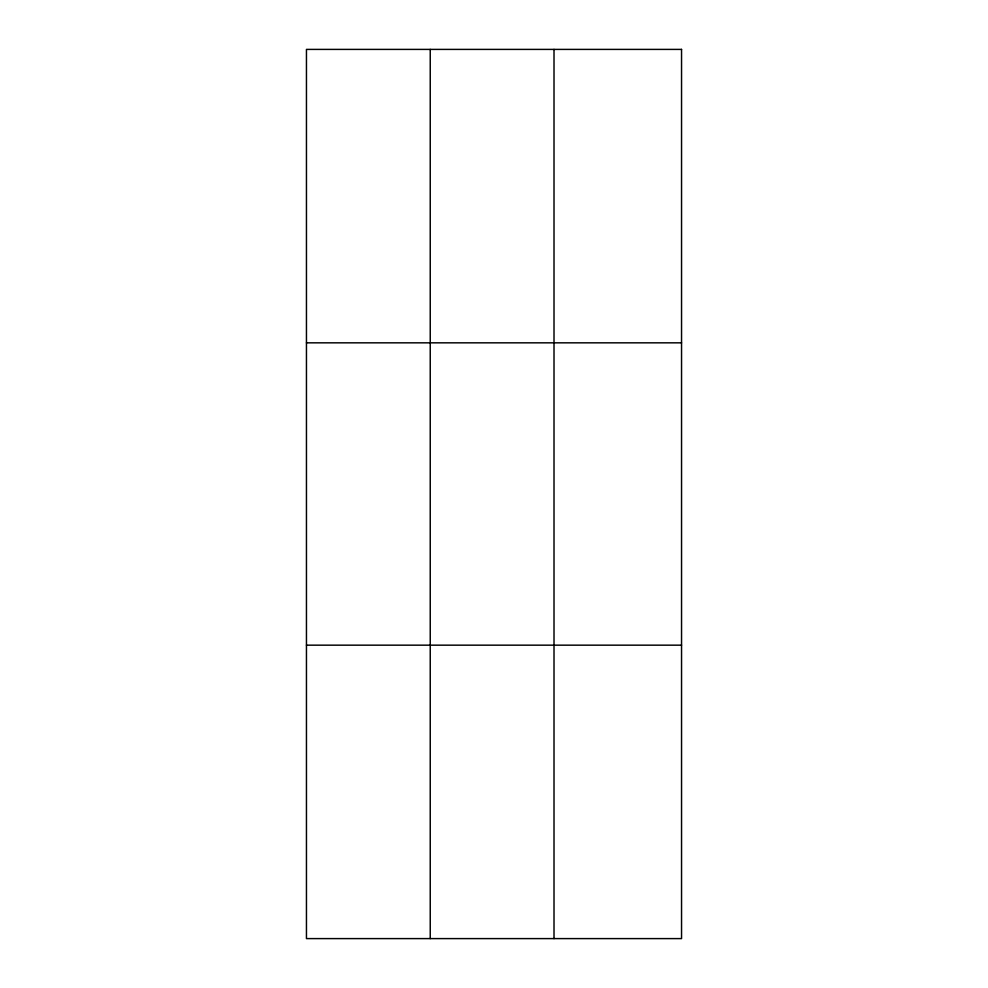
<?xml version="1.0" encoding="UTF-8"?>
<svg xmlns="http://www.w3.org/2000/svg" width="988" height="988" viewBox="0 0 988 988"><rect width="100%" height="100%" fill="white"/><g stroke="black" fill="none" stroke-linecap="round" stroke-linejoin="round"><path stroke-width="1.48" d="M430.237 49.4L430.237 938.6M554.009 49.4L554.009 938.6M306.453 342.836L681.547 342.836M306.453 645.164L681.547 645.164M681.547 49.4L681.547 938.6L306.453 938.6L306.453 49.4L681.547 49.4"/></g></svg>
